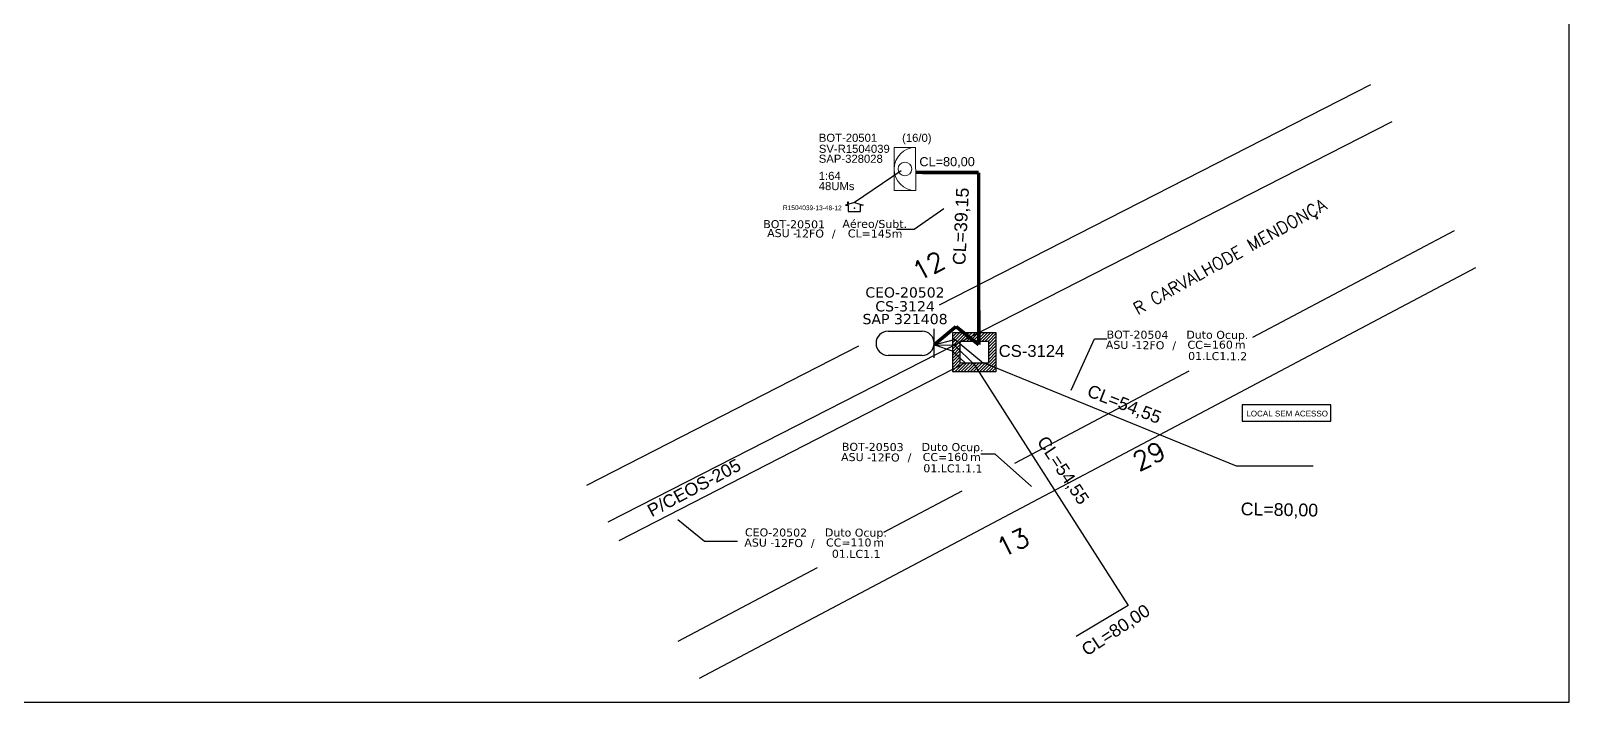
# Model space of a CAD drawing. Header units: inches. Extents: x 27113 to 27952, y 293751 to 294345.
# Drawn here: x 27474.4 to 27952, y 293751 to 293959.4 of the extents above; entities that cross this region are included whole.
import ezdxf
from ezdxf.enums import TextEntityAlignment as Align

# ---------------------------------------------------------------- set-up
doc = ezdxf.new("R2010")
doc.units = ezdxf.units.IN
doc.header["$MEASUREMENT"] = 0
for name, color, linetype in [('10.1-Caixas Subterrâneas', 5, 'Continuous'), ('20.4-CEOS', 1, 'Continuous'), ('20.5-CEO', 1, 'Continuous'), ('CAP a instalar', 1, 'Continuous'), ('DROP DE CLIENTE', 140, 'Continuous'), ('label_cabos', 7, 'Continuous'), ('Meio Fio', 7, 'Continuous'), ('Metragem', 92, 'Continuous'), ('ml', 1, 'Continuous'), ('MUB', 252, 'Continuous'), ('Surveys Casinhas', 7, 'Continuous'), ('Surveys legendas', 7, 'Continuous')]:
    doc.layers.add(name, color=color, linetype=linetype)
doc.layers.add("20.0-LEGENDA DOS CDO'S", color=1, linetype='Continuous', lineweight=0)
doc.layers.add('20.1-CDO_INTERIOR', color=1, linetype='Continuous', lineweight=0)
doc.styles.add('ARIAL', font='arial.ttf')
doc.styles.add('ROMANS', font='ROMANS.SHX', dxfattribs={"height": 2.5})
doc.styles.add('siredit', font='verdana.ttf')
doc.styles.get("Standard").update_dxf_attribs({"font": 'arial.ttf'})
doc.linetypes.add('FENCELINE1', pattern='A,0.25,-0.1,[133,ltypeshp.shx,S=0.1,R=0,X=-0.1,Y=0],-0.1,1', length=1.45)
doc.dimstyles.get("Standard").update_dxf_attribs({"dimtxt": 0.18, "dimasz": 0.18, "dimexe": 0.18, "dimexo": 0.0625, "dimgap": 0.09, "dimtad": 0, "dimtih": 1, "dimtoh": 1, "dimdec": 4, "dimzin": 0, "dimdsep": 46, "dimtxsty": 'Standard', "dimcen": 0.09, "dimadec": 0, "dimazin": 0, "dimtfac": 1, "dimtdec": 4, "dimtofl": 0, "dimtmove": 0, "dimatfit": 3, "dimfxl": 0, "dimtolj": 1, "dimtzin": 0, "dimarcsym": 0})

# ---------------------------------------------------------------- blocks, each defined once
blk = doc.blocks.new('*X13')
at = {"color": 0, "linetype": 'Continuous'}
for p, q in [((-1.25, 0.34099), (-0.49099, 1.1)), ((-1.25, 0.517767), (-0.667767, 1.1)), ((-1.25, 0.694544), (-0.844544, 1.1)), ((-1.25, 0.87132), (-1.02132, 1.1)), ((-1.25, 1.048097), (-1.198097, 1.1)), ((-0.789214, 0.625), (-0.314214, 1.1)), ((-0.612437, 0.625), (-0.137437, 1.1)), ((-0.43566, 0.625), (0.03934, 1.1)), ((-0.258883, 0.625), (0.216117, 1.1)), ((-0.082107, 0.625), (0.392893, 1.1)), ((0.09467, 0.625), (0.56967, 1.1)), ((0.271447, 0.625), (0.746447, 1.1)), ((0.448223, 0.625), (0.923223, 1.1)), ((0.625, 0.625), (1.1, 1.1)), ((0.801777, 0.625), (1.25, 1.073223)), ((0.8035, 0.449947), (1.25, 0.896447)), ((-1.25, 0.164214), (-0.8035, 0.610714)), ((-1.25, -0.012563), (-0.8035, 0.433937)), ((-1.25, -0.18934), (-0.8035, 0.25716)), ((-1.25, -0.366117), (-0.8035, 0.080383)), ((0.8035, 0.27317), (1.25, 0.71967)), ((0.8035, 0.096393), (1.25, 0.542893)), ((0.8035, -0.080383), (1.25, 0.366117)), ((0.8035, -0.25716), (1.25, 0.18934)), ((0.8035, -0.433937), (1.25, 0.012563)), ((-1.25, -0.542893), (-0.8035, -0.096393)), ((-1.25, -0.71967), (-0.8035, -0.27317)), ((-1.25, -0.896447), (-0.8035, -0.449947)), ((-1.25, -1.073223), (-0.801777, -0.625)), ((-1.1, -1.1), (-0.625, -0.625)), ((-0.923223, -1.1), (-0.448223, -0.625)), ((-0.746447, -1.1), (-0.271447, -0.625)), ((-0.56967, -1.1), (-0.09467, -0.625)), ((-0.392893, -1.1), (0.082107, -0.625)), ((-0.216117, -1.1), (0.258883, -0.625)), ((-0.03934, -1.1), (0.43566, -0.625)), ((0.137437, -1.1), (0.612437, -0.625)), ((0.314214, -1.1), (0.789214, -0.625)), ((0.49099, -1.1), (1.25, -0.34099)), ((0.667767, -1.1), (1.25, -0.517767)), ((0.8035, -0.610714), (1.25, -0.164214)), ((0.844544, -1.1), (1.25, -0.694544)), ((1.02132, -1.1), (1.25, -0.87132)), ((1.198097, -1.1), (1.25, -1.048097))]:
    blk.add_line(p, q, dxfattribs=at)
blk = doc.blocks.new('MANHOLE_MQ')
at = {"color": 0, "linetype": 'Continuous'}
for p, q in [((0.00000623, 0.00000569), (-0.00000627, 0.00000569)), ((-0.00000627, 0.00000569), (-0.00000627, -0.00000531)), ((0.00000623, -0.00000531), (0.00000623, 0.00000569)), ((-0.00000404, 0.00000331), (0.00000399, 0.00000331)), ((-0.00000404, -0.00000294), (-0.00000404, 0.00000331)), ((0.00000399, 0.00000331), (0.00000399, -0.00000294)), ((0.00000399, -0.00000294), (-0.00000404, -0.00000294)), ((0.00000399, -0.00000294), (0.00000399, -0.00000294)), ((-0.00000627, -0.00000531), (0.00000623, -0.00000531))]:
    blk.add_line(p, q, dxfattribs=at)
at = {"color": 0, "linetype": 'Continuous', "xscale": 5e-06, "yscale": 5e-06, "zscale": 1e-05}
blk.add_blockref('*X13', (-0.00000002, 0.00000019), dxfattribs=at)
blk = doc.blocks.new('LEGENDA DOS CABOS')
at = {"layer": 'label_cabos', "color": 0, "style": 'siredit'}
for tag, p in [('ID', (4.24, 1.63)), ('XX', (14.31, 1.67)), ('TIPO_CABO', (2.74, 0.52)), ('CABO', (6.16, 0.47)), ('/', (9.19, 0.47)), ('METROS', (14.36, 0.47))]:
    blk.add_attdef(tag, text='', height=1, rotation=359.69, dxfattribs=at).set_placement(p, align=Align.MIDDLE_CENTER)
blk = doc.blocks.new('SURVEY_SURVEY')
at = {"layer": 'Surveys Casinhas'}
for p, q in [((0, 0.000019), (-0.0000189, 0.0000135)), ((-0.0000189, 0.0000135), (-0.0000129, 0.0000135)), ((-0.0000129, 0), (-0.0000129, 0.0000135)), ((0.0000129, 0), (-0.0000129, 0)), ((0, 0.000019), (0.0000189, 0.0000135)), ((0.0000126, 0.0000198), (0.0000146, 0.0000198)), ((0.0000126, 0.0000154), (0.0000126, 0.0000198)), ((0.0000189, 0.0000135), (0.0000129, 0.0000135)), ((0.0000129, 0.0000135), (0.0000129, 0)), ((0.0000146, 0.0000198), (0.0000146, 0.0000148))]:
    blk.add_line(p, q, dxfattribs=at)
blk.add_point((0, 0.0000067), dxfattribs=at)
blk = doc.blocks.new('Inst CB DT OCUP CFOA-SM-ASU-120-S-12')
at = {"layer": 'label_cabos', "color": 0, "style": 'siredit'}
for tag, flags, p in [('ID_ATIVIDADE', 3, (1.31, 2.67)), ('FATOR', 1, (11.56, 2.55))]:
    blk.add_attdef(tag, text='', height=1, rotation=359.69, dxfattribs=dict(at, flags=flags)).set_placement(p, align=Align.MIDDLE_CENTER)
for tag, p in [('TIPO_CABO', (1.26, 0)), ('DESTINO_CABO', (3.13, 1.26)), ('CABO', (4.69, -0.05)), ('/', (7.71, -0.05)), ('LANCE', (10.91, 0)), ('TIPO_CABO', (13.11, 1.24)), ('UND', (15.96, 0)), ('FID', (13.15, -1.41))]:
    blk.add_attdef(tag, text='', height=1, rotation=359.69, dxfattribs=at).set_placement(p, align=Align.MIDDLE_CENTER)
blk.add_attdef('QTDE', (12.43, -0.47), '', height=1, rotation=359.69, dxfattribs=at)

msp = doc.modelspace()

# ---------------------------------------------------------------- linework, layer by layer
msp.add_lwpolyline([(27113.44, 293750.99), (27952, 293750.99), (27952, 294344.99), (27113.44, 294344.99), (27113.44, 293750.99)])
at = {"layer": '20.1-CDO_INTERIOR', "color": 1, "lineweight": 18}
msp.add_lwpolyline([(27742.45, 293909.81), (27742.45, 293923.13), (27749.11, 293923.13), (27749.12, 293909.81)], close=True, dxfattribs=at)
msp.add_circle((27745.78, 293916.47), 2.13, dxfattribs=at)
msp.add_arc((27749.11, 293916.47), 6.66, 90.0276, 270.0276, dxfattribs=at)
at = {"layer": '20.5-CEO', "color": 5}
for p, q in [((27740.56, 293866.14), (27751.09, 293866.14)), ((27751.09, 293858.63), (27740.56, 293858.63))]:
    msp.add_line(p, q, dxfattribs=at)
msp.add_lwpolyline([(27754.84, 293857.86), (27754.84, 293866.91)], dxfattribs=at)
for centre, start, end in [((27740.56, 293862.39), 90, 270), ((27751.09, 293862.39), 270, 90)]:
    msp.add_arc(centre, 3.75, start, end, dxfattribs=at)
at = {"layer": 'CAP a instalar', "color": 0, "ltscale": 5}
for p, q in [((27754.84, 293861.86), (27761.21, 293863.58)), ((27754.99, 293861.86), (27760.41, 293860.02)), ((27754.99, 293861.86), (27761.21, 293861.82)), ((27764.49, 293856.36), (27760.41, 293860.02)), ((27769.54, 293856.64), (27761.21, 293863.58)), ((27767.23, 293855.84), (27761.21, 293861.82)), ((27657.04, 293801.21), (27764.49, 293856.36)), ((27767.23, 293855.84), (27815.06, 293781.01)), ((27769.54, 293856.64), (27848.64, 293824.39)), ((27848.64, 293824.39), (27872.48, 293824.39)), ((27815.06, 293781.01), (27798.91, 293771.42))]:
    msp.add_line(p, q, dxfattribs=at)
at = {"layer": 'CAP a instalar', "color": 1, "linetype": 'FENCELINE1', "ltscale": 5, "const_width": 1.1}
for points in [[(27768.67, 293915.38), (27749.11, 293915.42)], [(27754.84, 293861.91), (27761.65, 293867.57)], [(27768.7, 293861.94), (27761.65, 293867.57)]]:
    msp.add_lwpolyline(points, dxfattribs=at)
at = {"layer": 'CAP a instalar', "color": 1, "ltscale": 5, "const_width": 1.1}
msp.add_lwpolyline([(27768.7, 293861.94), (27768.67, 293915.38)], dxfattribs=at)
at = {"layer": 'DROP DE CLIENTE'}
msp.add_lwpolyline([(27744.63, 293915.86), (27730.1, 293906.06)], dxfattribs=at)
at = {"layer": 'Meio Fio', "color": 3}
msp.add_lwpolyline([(27877.97, 293843.25), (27850.5, 293843.25), (27850.5, 293838.18), (27877.97, 293838.18)], close=True, dxfattribs=at)
at = {"layer": 'MUB'}
for points in [[(27756.48, 293874.32), (27890.42, 293942.74)], [(27653.67, 293806.96), (27897, 293931.26)], [(27853.8, 293864.31), (27916.39, 293897.43)], [(27682.04, 293758.48), (27922.96, 293885.95)], [(27646.99, 293818.39), (27731.5, 293861.56)], [(27779.92, 293825.22), (27834.04, 293853.86)], [(27739.27, 293803.72), (27763.59, 293816.58)], [(27675.36, 293769.9), (27718.66, 293792.81)]]:
    msp.add_lwpolyline(points, dxfattribs=at)

# ---------------------------------------------------------------- block references
at = {"layer": '10.1-Caixas Subterrâneas', "color": 30, "xscale": 1090763.08302785, "yscale": 1090763.08302785, "zscale": 1090763.08302785, "rotation": 180.0000000000633}
msp.add_blockref('MANHOLE_MQ', (27767.31, 293859.87), dxfattribs=at)
at = {"layer": 'label_cabos', "color": 0, "lineweight": 0, "xscale": 2.484206347727616, "yscale": 2.484206347727616, "zscale": 3.135562397785127}
msp.add_blockref('LEGENDA DOS CABOS', (27700.86, 293895.28), dxfattribs=at).add_auto_attribs({'ID': 'BOT-20501', 'CABO': '12FO', 'METROS': 'CL=145m', 'XX': 'Aéreo/Subt.', '/': '/', 'TIPO_CABO': 'ASU -'})
at = {"layer": 'label_cabos', "color": 0, "lineweight": 0}
ref = msp.add_blockref('Inst CB DT OCUP CFOA-SM-ASU-120-S-12', (27810.2, 293861.91), dxfattribs=dict(at, xscale=2.484206347727616, yscale=2.484206347727616, zscale=2.484206347727616))
ref.add_attrib('DESTINO_CABO', 'BOT-20504', dxfattribs={"color": 0, "height": 2.484, "rotation": 359.69, "style": 'siredit'}).set_placement((27817.98, 293865.05), align=Align.MIDDLE_CENTER)
ref.add_attrib('CABO', '12FO', dxfattribs={"color": 0, "height": 2.484, "rotation": 359.69, "style": 'siredit'}).set_placement((27821.84, 293861.79), align=Align.MIDDLE_CENTER)
ref.add_attrib('TIPO_CABO', 'Duto Ocup.', dxfattribs={"color": 0, "height": 2.484, "rotation": 359.69, "style": 'siredit'}).set_placement((27842.77, 293865.01), align=Align.MIDDLE_CENTER)
ref.add_attrib('/', '/', dxfattribs={"color": 0, "height": 2.48, "rotation": 359.69, "style": 'siredit'}).set_placement((27829.37, 293861.79), align=Align.MIDDLE_CENTER)
ref.add_attrib('TIPO_CABO', 'ASU - ', dxfattribs={"color": 0, "height": 2.484, "rotation": 359.69, "style": 'siredit'}).set_placement((27813.34, 293861.9), align=Align.MIDDLE_CENTER)
ref.add_attrib('FID', '01.LC1.1.2', dxfattribs={"color": 0, "height": 2.484, "rotation": 359.69, "style": 'siredit'}).set_placement((27842.87, 293858.4), align=Align.MIDDLE_CENTER)
ref.add_attrib('LANCE', 'CC=', dxfattribs={"color": 0, "height": 2.484, "rotation": 359.69, "style": 'siredit'}).set_placement((27837.3, 293861.92), align=Align.MIDDLE_CENTER)
ref.add_attrib('QTDE', '160', (27841.08, 293860.74), dxfattribs={"color": 0, "height": 2.484, "rotation": 359.69, "style": 'siredit'})
ref.add_attrib('UND', 'm', dxfattribs={"color": 0, "height": 2.48, "rotation": 359.69, "style": 'siredit'}).set_placement((27849.86, 293861.92), align=Align.MIDDLE_CENTER)
ref = msp.add_blockref('Inst CB DT OCUP CFOA-SM-ASU-120-S-12', (27728.02, 293827.07), dxfattribs=dict(at, xscale=2.484206347727616, yscale=2.484206347727616, zscale=2.484206347727616))
ref.add_attrib('DESTINO_CABO', 'BOT-20503', dxfattribs={"color": 0, "height": 2.484, "rotation": 359.69, "style": 'siredit'}).set_placement((27735.8, 293830.21), align=Align.MIDDLE_CENTER)
ref.add_attrib('CABO', '12FO', dxfattribs={"color": 0, "height": 2.484, "rotation": 359.69, "style": 'siredit'}).set_placement((27739.66, 293826.95), align=Align.MIDDLE_CENTER)
ref.add_attrib('TIPO_CABO', 'Duto Ocup.', dxfattribs={"color": 0, "height": 2.484, "rotation": 359.69, "style": 'siredit'}).set_placement((27760.59, 293830.17), align=Align.MIDDLE_CENTER)
ref.add_attrib('/', '/', dxfattribs={"color": 0, "height": 2.48, "rotation": 359.69, "style": 'siredit'}).set_placement((27747.18, 293826.95), align=Align.MIDDLE_CENTER)
ref.add_attrib('TIPO_CABO', 'ASU - ', dxfattribs={"color": 0, "height": 2.484, "rotation": 359.69, "style": 'siredit'}).set_placement((27731.16, 293827.06), align=Align.MIDDLE_CENTER)
ref.add_attrib('FID', '01.LC1.1.1', dxfattribs={"color": 0, "height": 2.484, "rotation": 359.69, "style": 'siredit'}).set_placement((27760.68, 293823.56), align=Align.MIDDLE_CENTER)
ref.add_attrib('LANCE', 'CC=', dxfattribs={"color": 0, "height": 2.484, "rotation": 359.69, "style": 'siredit'}).set_placement((27755.12, 293827.08), align=Align.MIDDLE_CENTER)
ref.add_attrib('QTDE', '160', (27758.9, 293825.9), dxfattribs={"color": 0, "height": 2.484, "rotation": 359.69, "style": 'siredit'})
ref.add_attrib('UND', 'm', dxfattribs={"color": 0, "height": 2.48, "rotation": 359.69, "style": 'siredit'}).set_placement((27767.68, 293827.08), align=Align.MIDDLE_CENTER)
ref = msp.add_blockref('Inst CB DT OCUP CFOA-SM-ASU-120-S-12', (27698, 293800.54), dxfattribs=dict(at, xscale=2.484206347727616, yscale=2.484206347727616, zscale=3.214879249209402))
ref.add_attrib('DESTINO_CABO', 'CEO-20502', dxfattribs={"color": 0, "height": 2.484, "rotation": 359.69, "style": 'siredit'}).set_placement((27705.77, 293803.68), align=Align.MIDDLE_CENTER)
ref.add_attrib('CABO', '12FO', dxfattribs={"color": 0, "height": 2.484, "rotation": 359.69, "style": 'siredit'}).set_placement((27709.64, 293800.41), align=Align.MIDDLE_CENTER)
ref.add_attrib('TIPO_CABO', 'Duto Ocup.', dxfattribs={"color": 0, "height": 2.484, "rotation": 359.69, "style": 'siredit'}).set_placement((27730.56, 293803.63), align=Align.MIDDLE_CENTER)
ref.add_attrib('/', '/', dxfattribs={"color": 0, "height": 2.48, "rotation": 359.69, "style": 'siredit'}).set_placement((27717.16, 293800.41), align=Align.MIDDLE_CENTER)
ref.add_attrib('TIPO_CABO', 'ASU - ', dxfattribs={"color": 0, "height": 2.484, "rotation": 359.69, "style": 'siredit'}).set_placement((27701.13, 293800.53), align=Align.MIDDLE_CENTER)
ref.add_attrib('FID', '01.LC1.1', dxfattribs={"color": 0, "height": 2.484, "rotation": 359.69, "style": 'siredit'}).set_placement((27730.66, 293797.03), align=Align.MIDDLE_CENTER)
ref.add_attrib('LANCE', 'CC=', dxfattribs={"color": 0, "height": 2.484, "rotation": 359.69, "style": 'siredit'}).set_placement((27725.1, 293800.55), align=Align.MIDDLE_CENTER)
ref.add_attrib('QTDE', '110', (27728.87, 293799.36), dxfattribs={"color": 0, "height": 2.484, "rotation": 359.69, "style": 'siredit'})
ref.add_attrib('UND', 'm', dxfattribs={"color": 0, "height": 2.48, "rotation": 359.69, "style": 'siredit'}).set_placement((27737.65, 293800.55), align=Align.MIDDLE_CENTER)
at = {"layer": 'Surveys Casinhas', "xscale": -146016.5598464016, "yscale": 146016.5598464042, "zscale": 146016.5598464042, "rotation": 359.8618444730036}
msp.add_blockref('SURVEY_SURVEY', (27730.09, 293903.29), dxfattribs=at)

# ---------------------------------------------------------------- texts
at = {"color": 3, "insert": (27851.77, 293841.46), "char_height": 1.7839, "width": 87.5023, "attachment_point": 1, "style": 'ARIAL'}
msp.add_mtext('LOCAL SEM ACESSO', dxfattribs=at)
at = {"layer": '10.1-Caixas Subterrâneas', "color": 30, "style": 'ARIAL'}
msp.add_text('CS-3124', height=3.696, dxfattribs=at).set_placement((27774.89, 293858.16))
at = {"layer": "20.0-LEGENDA DOS CDO'S", "color": 1, "style": 'ARIAL'}
for s, height, p in [('BOT-20501', 2.508, (27719.05, 293924.91)), ('SV-R1504039', 2.5084, (27719.06, 293921.49)), ('SAP-328028', 2.508, (27719.05, 293918.4)), ('48UMs', 2.508, (27719.03, 293909.91)), ('1:64', 2.508, (27719.03, 293913.09))]:
    msp.add_text(s, height=height, rotation=359.9724, dxfattribs=at).set_placement(p)
msp.add_text('           (16/0)', height=2.5084, rotation=359.9724, dxfattribs=at).set_placement((27744.12, 293924.9), align=Align.CENTER)
at = {"layer": '20.4-CEOS', "color": 5, "style": 'siredit'}
msp.add_text('CEO-20502', height=3.166, dxfattribs=at).set_placement((27745.79, 293879.75), align=Align.TOP_CENTER)
at = {"layer": '20.5-CEO', "color": 5, "style": 'siredit'}
for s, p in [('CS-3124', (27745.83, 293875.45)), ('SAP 321408', (27745.83, 293871.5))]:
    msp.add_text(s, height=3.179, dxfattribs=at).set_placement(p, align=Align.TOP_CENTER)
at = {"layer": 'Metragem', "style": 'ARIAL'}
for tag, height, rotation, p in [('CL=80,00', 2.823, 0.0752, (27758.88, 293917.33)), ('CL=39,15', 3.942, 87.3052, (27765.1, 293898.59)), ('CL=54,55', 3.942, 338.575, (27813.19, 293841.69)), ('CL=54,55', 3.942, 303.7443, (27793.29, 293821.91)), ('P/CEOS-205', 3.942, 27.9808, (27681.24, 293815.82)), ('CL=80,00', 3.942, 358.995, (27862, 293808.82)), ('CL=80,00', 3.942, 33.5293, (27812.3, 293771.78))]:
    msp.add_attdef(tag, text='(XX/YY)', height=height, rotation=rotation, dxfattribs=at).set_placement(p, align=Align.CENTER)
at = {"layer": 'MUB', "color": 5, "style": 'ROMANS'}
msp.add_text('R CARVALHODE MENDONÇA', height=3.7707, rotation=29.2132, dxfattribs=at).set_placement((27818.02, 293871.13))
at = {"layer": 'MUB', "style": 'ROMANS'}
for s, rotation, p in [('12', 27.643, (27753.07, 293886.41)), ('29', 26.395, (27821.55, 293827.43)), ('13', 26.395, (27779.3, 293800.56))]:
    msp.add_text(s, height=5.822, rotation=rotation, dxfattribs=at).set_placement(p, align=Align.MIDDLE_CENTER)
at = {"layer": 'Surveys legendas'}
msp.add_text('R1504039-13-48-12', height=1.4602, rotation=359.7837, dxfattribs=at).set_placement((27707.9, 293903.73))

# ---------------------------------------------------------------- leaders
at = {"layer": 'ml', "color": 0}
for points in [[(27757.86, 293904.1), (27748.7, 293897.66), (27743.17, 293897.67)], [(27797.35, 293847.82), (27804.59, 293863.76), (27808.43, 293863.76)], [(27785.08, 293817.97), (27773.78, 293827.98), (27769.32, 293828.01)], [(27675.33, 293807.74), (27683.55, 293800.97), (27693.81, 293800.96)]]:
    msp.add_leader(points, dimstyle='Standard', override={"dimasz": 0.5, "dimgap": 0.09, "dimtad": 0}, dxfattribs=at)

doc.saveas('drawing.dxf')
